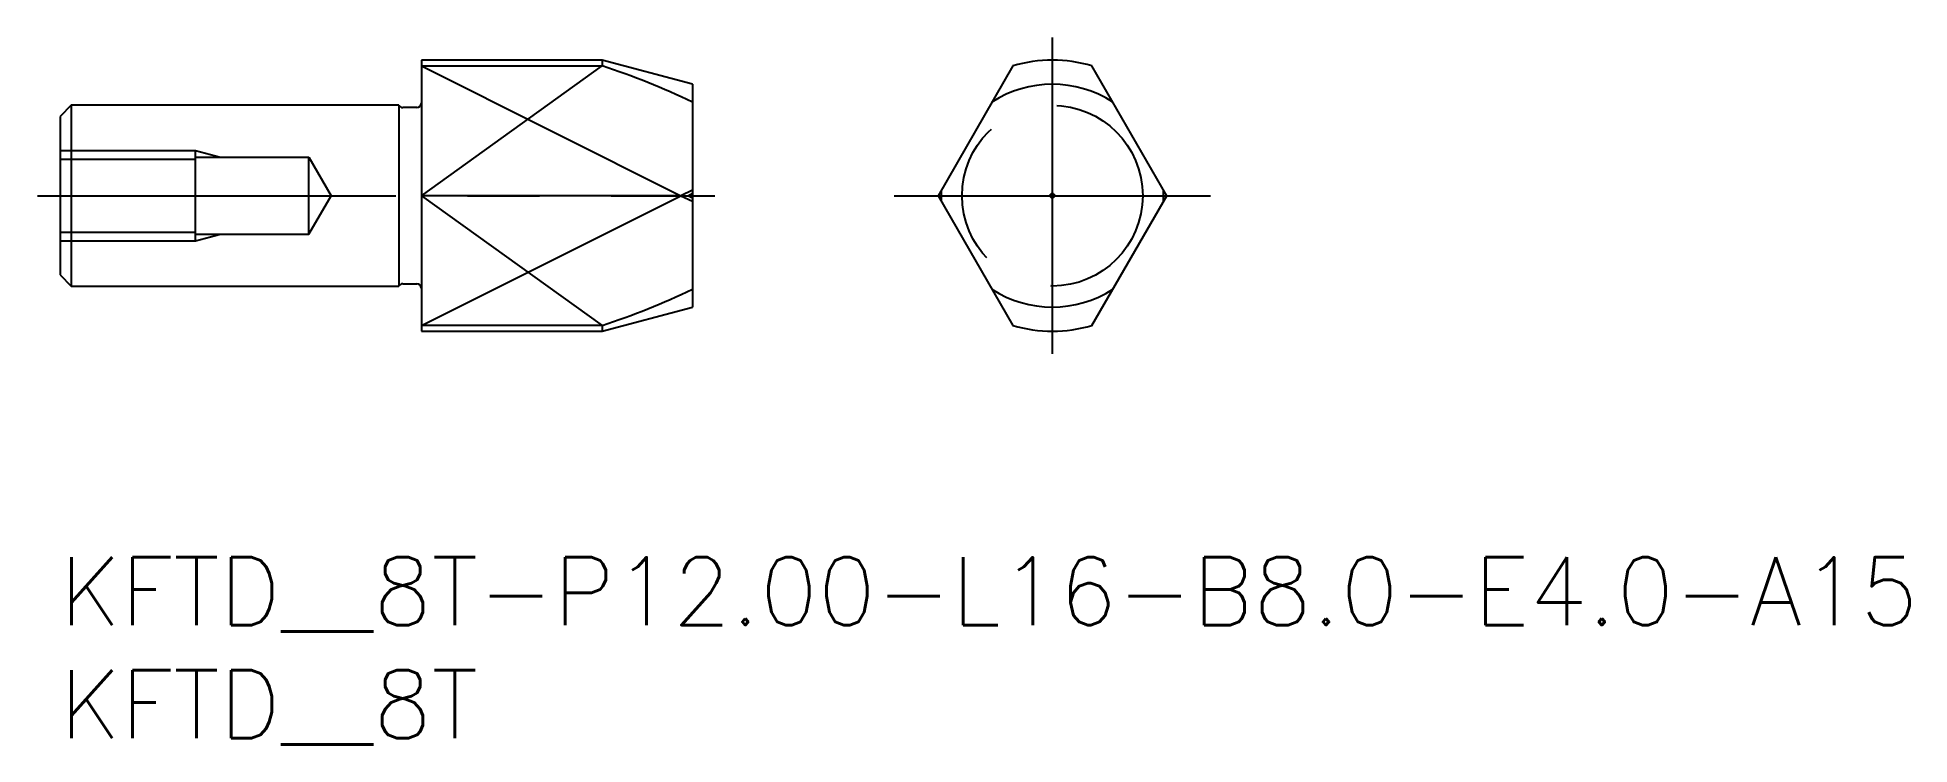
# Model space of a CAD drawing. Extents: x -1 to 81.9, y -8.3 to 23.
import ezdxf

# ---------------------------------------------------------------- set-up
doc = ezdxf.new("R2010")
doc.units = 0
doc.header["$LTSCALE"] = 0.5
doc.linetypes.add('CENTER', pattern=[50.8, 31.75, -6.35, 6.35, -6.35])
doc.linetypes.add('DASHED', pattern=[19.05, 12.7, -6.35])
for name, color, linetype in [('MSM_CENTER', 1, 'CENTER'), ('MSM_CONTINUOUS', 7, 'CONTINUOUS'), ('MSM_DASHED', 4, 'DASHED'), ('MSM_NARROW', 5, 'CONTINUOUS'), ('MSM_PART_NUMBER', 7, 'CONTINUOUS')]:
    doc.layers.add(name, color=color, linetype=linetype)
doc.styles.get("Standard").update_dxf_attribs({"font": 'txt.shx', "height": 1, "bigfont": 'bigfont.shx'})

# ---------------------------------------------------------------- blocks, each defined once
blk = doc.blocks.new('*U22')
at = {"layer": 'MSM_PART_NUMBER'}
blk.add_text('KFTD__8T-P12.00-L16-B8.0-E4.0-A15', height=3, dxfattribs=at).set_placement((0, -3))
blk = doc.blocks.new('*U23')
at = {"layer": 'MSM_PART_NUMBER'}
blk.add_text('KFTD__8T', height=3, dxfattribs=at).set_placement((0, -8))

msp = doc.modelspace()

# ---------------------------------------------------------------- linework, layer by layer
at = {"layer": 'MSM_CENTER'}
for p, q in [((43.942, 9), (43.942, 23)), ((-1, 16), (29, 16)), ((36.942, 16), (50.942, 16))]:
    msp.add_line(p, q, dxfattribs=at)
at = {"layer": 'MSM_CONTINUOUS'}
for p, q in [((16, 22), (16, 10)), ((24, 22), (16, 22)), ((16, 21.739), (24, 21.739)), ((24, 22), (24, 21.739)), ((28, 20.928), (24, 22)), ((42.192, 21.739), (38.879, 16)), ((49.006, 16), (45.692, 21.739)), ((28, 20.928), (28, 11.072)), ((0.5, 20), (0, 19.5)), ((0.5, 20), (0.5, 12)), ((15, 20), (0.5, 20)), ((15, 20), (15, 12)), ((15.8, 19.9), (15.173, 19.9)), ((0, 19.5), (0, 12.5)), ((27.495, 16), (16, 16)), ((28, 16.245), (27.495, 16)), ((27.495, 16), (28, 15.755)), ((38.879, 16), (42.192, 10.261)), ((45.692, 10.261), (49.006, 16)), ((0, 12.5), (0.5, 12)), ((0.5, 12), (15, 12)), ((15.173, 12.1), (15.8, 12.1)), ((24, 10), (28, 11.072)), ((24, 10.261), (16, 10.261)), ((16, 10), (24, 10)), ((24, 10.261), (24, 10))]:
    msp.add_line(p, q, dxfattribs=at)
msp.add_circle((43.942, 16), 0.1, dxfattribs=at)
for centre, radius, start, end in [((14.164, -8.672), 31.962, 64.34863, 72.07651), ((43.942, 16), 6, 73.04224, 106.95776), ((43.942, 16), 4.928, 57.15215, 122.84785), ((15.173, 20.1), 0.2, 210, 270), ((15.8, 20.1), 0.2, 270, 0), ((43.942, 16), 4.928, 177.15215, 182.84785), ((43.942, 16), 4.928, 357.15215, 2.84785), ((15.173, 11.9), 0.2, 90, 150), ((15.8, 11.9), 0.2, 0, 90), ((14.164, 40.672), 31.962, 287.92349, 295.65137), ((43.942, 16), 4.928, 237.15215, 302.84785), ((43.942, 16), 6, 253.04224, 286.95776)]:
    msp.add_arc(centre, radius, start, end, dxfattribs=at)
at = {"layer": 'MSM_DASHED'}
for p, q in [((0, 18), (6, 18)), ((0, 17.621), (6, 17.621)), ((6, 14), (6, 18)), ((6, 18), (7.108, 17.7)), ((6, 17.7), (11.019, 17.7)), ((11.019, 14.3), (11.019, 17.7)), ((11.019, 17.7), (12, 16)), ((11.019, 14.3), (12, 16)), ((28, 16.1), (27.827, 16)), ((27.827, 16), (28, 15.9)), ((0, 14.379), (6, 14.379)), ((6, 14), (7.108, 14.3)), ((6, 14.3), (11.019, 14.3)), ((0, 14), (6, 14))]:
    msp.add_line(p, q, dxfattribs=at)
msp.add_circle((43.942, 16), 4, dxfattribs=at)
at = {"layer": 'MSM_NARROW'}
for p, q in [((16, 16), (24, 21.739)), ((16, 21.739), (27.495, 16)), ((16, 16), (24, 10.261)), ((16, 10.261), (27.495, 16))]:
    msp.add_line(p, q, dxfattribs=at)

# ---------------------------------------------------------------- block references
at = {"layer": 'MSM_CONTINUOUS'}
for name in ['*U22', '*U23']:
    msp.add_blockref(name, (0, 0), dxfattribs=at)

doc.saveas('drawing.dxf')
